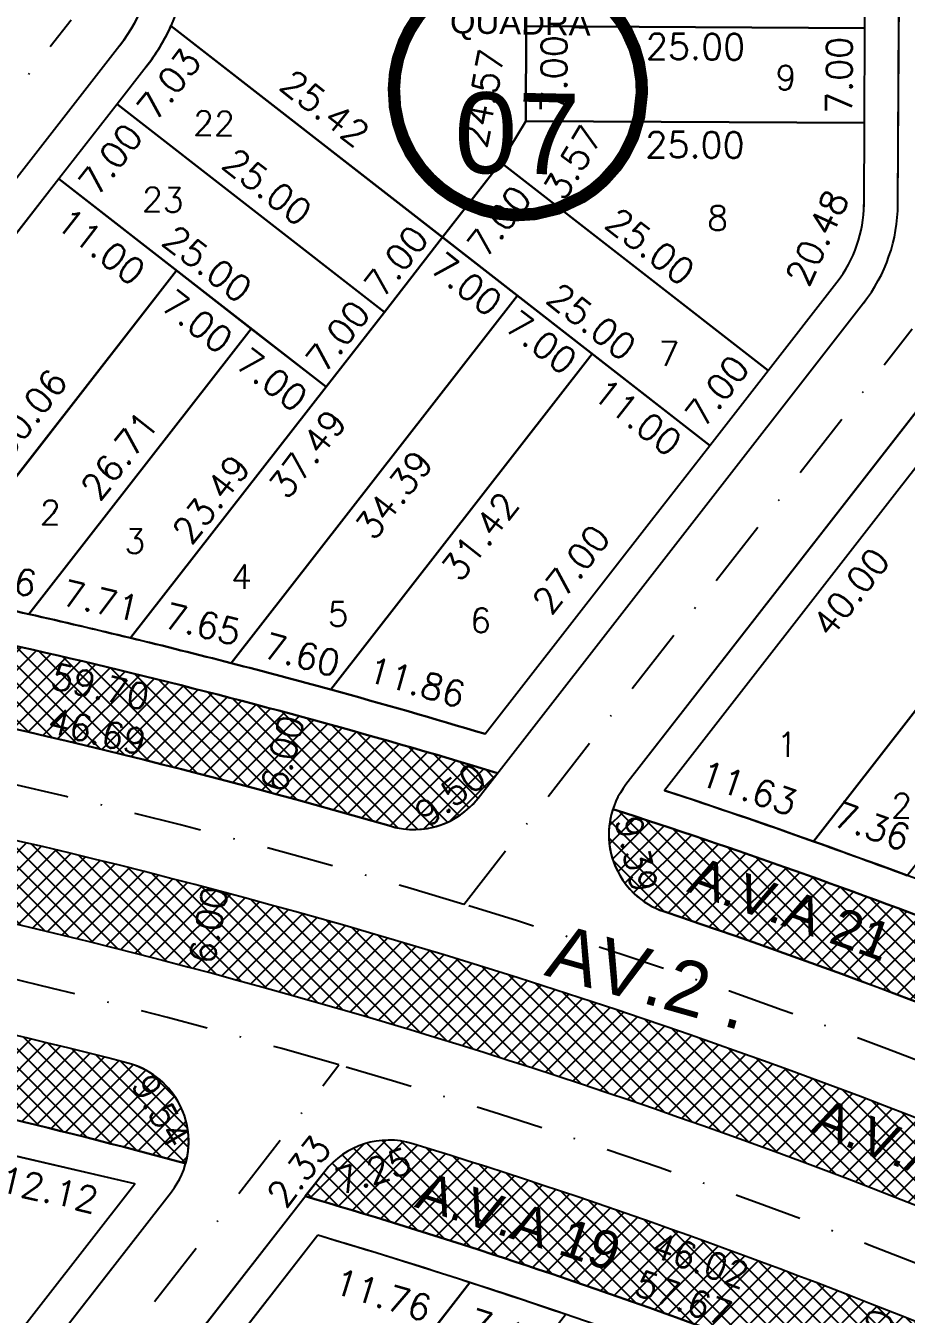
# Model space of a CAD drawing. Header units: millimetres. Extents: x -4430026 to 4783824, y 584 to 9593110.
# Drawn here: x 2053.9 to 2118.9, y 1359 to 1454.1 of the extents above; entities that cross this region are included whole.
import ezdxf
from ezdxf.enums import TextEntityAlignment as Align

# ---------------------------------------------------------------- set-up
doc = ezdxf.new("R2010")
doc.units = ezdxf.units.MM
doc.linetypes.add('CONTINUO', pattern=[0])
doc.linetypes.add('DASHDOT', pattern=[1, 0.5, -0.25, 0, -0.25])
for name, color, linetype in [('Bra-Rua Calçadas', 1, 'Continuous'), ('Calçada', 1, 'Continuous'), ('Cota', 8, 'Continuous'), ('EIXO DAS VIAS', 252, 'DASHDOT'), ('Lotes', 2, 'Continuous'), ('Nomes de Ruas', 3, 'Continuous'), ('Numero de lotes', 5, 'Continuous'), ('númeraçãoquadras', 4, 'Continuous'), ('TXT A.VERDES', 7, 'Continuous'), ('Área Verde Alameda etc.', 92, 'Continuous')]:
    doc.layers.add(name, color=color, linetype=linetype)
doc.styles.add('arcad1', font='romans.shx')
doc.styles.add('ARIAL', font='arial.ttf', dxfattribs={"height": 0.25})
doc.styles.add('ROMANS', font='romans.shx')
doc.styles.add('STYLE1', font='sanss___.ttf')
doc.dimstyles.new('BOLA100', dxfattribs={"dimscale": 0, "dimtxt": 1.9, "dimasz": 0.18, "dimexe": 0.18, "dimexo": 0.063, "dimgap": 0, "dimtad": 1, "dimzin": 4, "dimdsep": 46, "dimtxsty": 'ROMANS', "dimcen": 0.09, "dimse1": 1, "dimse2": 1, "dimsd1": 1, "dimsd2": 1, "dimclrt": 256, "dimaunit": 1, "dimadec": 4, "dimazin": 0, "dimtfac": 1.2, "dimtix": 1, "dimtmove": 2, "dimatfit": 3, "dimfxl": 1, "dimtvp": 2, "dimtolj": 1, "dimtzin": 4, "dimarcsym": 0})
pattern_1 = [(45, (-350710.31295, -9590084.73025), (-0.67351920908, 0.67351920908), []), (135, (-350710.31295, -9590084.73025), (-0.67351920908, -0.67351920908), [])]

# ---------------------------------------------------------------- blocks, each defined once
blk = doc.blocks.new('*D364')
at = {"layer": 'DEFPOINTS', "color": 0}
for p in [(2056.394, 1442.782), (2058.82, 1440.893), (2034.521, 1414.692)]:
    blk.add_point(p, dxfattribs=at)
at = {"layer": 'Cota', "insert": (2047.134, 1427.431), "char_height": 1.9, "attachment_point": 5, "rotation": 52.09358, "style": 'ROMANS'}
blk.add_mtext('\\A1;35.60', dxfattribs=at)
blk = doc.blocks.new('*D365')
at = {"layer": 'DEFPOINTS', "color": 0}
for p in [(2060.695, 1448.305), (2063.12, 1446.416), (2056.394, 1442.782)]:
    blk.add_point(p, dxfattribs=at)
at = {"layer": 'Cota', "insert": (2060.22, 1444.238), "char_height": 1.9, "attachment_point": 5, "rotation": 52.09358, "style": 'ROMANS'}
blk.add_mtext('\\A1;7.00', dxfattribs=at)
blk = doc.blocks.new('*D368')
at = {"layer": 'DEFPOINTS', "color": 0}
for p in [(2064.141, 1436.749), (2065.069, 1436.026), (2046.6, 1412.306)]:
    blk.add_point(p, dxfattribs=at)
at = {"layer": 'Cota', "insert": (2054.157, 1425.473), "char_height": 1.9, "attachment_point": 5, "rotation": 52.09358, "style": 'ROMANS'}
blk.add_mtext('\\A1;30.06', dxfattribs=at)
blk = doc.blocks.new('*D369')
at = {"layer": 'DEFPOINTS', "color": 0}
for p in [(2069.828, 1432.321), (2070.592, 1431.726), (2054.183, 1410.652)]:
    blk.add_point(p, dxfattribs=at)
at = {"layer": 'Cota', "insert": (2060.874, 1422.367), "char_height": 1.9, "attachment_point": 5, "rotation": 52.09358, "style": 'ROMANS'}
blk.add_mtext('\\A1;26.71', dxfattribs=at)
blk = doc.blocks.new('*D370')
at = {"layer": 'DEFPOINTS', "color": 0}
for p in [(2075.598, 1427.828), (2076.116, 1427.425), (2061.686, 1408.894)]:
    blk.add_point(p, dxfattribs=at)
at = {"layer": 'Cota', "insert": (2067.634, 1419.146), "char_height": 1.9, "attachment_point": 5, "rotation": 52.09358, "style": 'ROMANS'}
blk.add_mtext('\\A1;23.49', dxfattribs=at)
blk = doc.blocks.new('*D371')
at = {"layer": 'DEFPOINTS', "color": 0}
for p in [(2107.884, 1429.304), (2108.743, 1428.635), (2104.442, 1423.112)]:
    blk.add_point(p, dxfattribs=at)
at = {"layer": 'Cota', "insert": (2104.984, 1427.126), "char_height": 1.9, "attachment_point": 5, "rotation": 52.09358, "style": 'ROMANS'}
blk.add_mtext('\\A1;7.00', dxfattribs=at)
blk = doc.blocks.new('*D372')
at = {"layer": 'DEFPOINTS', "color": 0}
for p in [(2079.899, 1433.351), (2080.416, 1432.948), (2076.116, 1427.425)]:
    blk.add_point(p, dxfattribs=at)
at = {"layer": 'Cota', "insert": (2076.999, 1431.173), "char_height": 1.9, "attachment_point": 5, "rotation": 52.09358, "style": 'ROMANS'}
blk.add_mtext('\\A1;7.00', dxfattribs=at)
blk = doc.blocks.new('*D373')
at = {"layer": 'DEFPOINTS', "color": 0}
for p in [(2084.199, 1438.874), (2084.717, 1438.471), (2080.416, 1432.948)]:
    blk.add_point(p, dxfattribs=at)
at = {"layer": 'Cota', "insert": (2081.299, 1436.696), "char_height": 1.9, "attachment_point": 5, "rotation": 52.09358, "style": 'ROMANS'}
blk.add_mtext('\\A1;7.00', dxfattribs=at)
blk = doc.blocks.new('*D374')
at = {"layer": 'DEFPOINTS', "color": 0}
for p in [(2090.929, 1461.05), (2090.893, 1454.05), (2093.897, 1454.035)]:
    blk.add_point(p, dxfattribs=at)
at = {"layer": 'Cota', "insert": (2092.965, 1457.54), "char_height": 1.9, "attachment_point": 5, "rotation": 89.70531, "style": 'ROMANS'}
blk.add_mtext('\\A1;7.00', dxfattribs=at)
blk = doc.blocks.new('*D375')
at = {"layer": 'DEFPOINTS', "color": 0}
for p in [(2090.893, 1454.05), (2090.857, 1447.05), (2093.861, 1447.035)]:
    blk.add_point(p, dxfattribs=at)
at = {"layer": 'Cota', "insert": (2092.929, 1450.54), "char_height": 1.9, "attachment_point": 5, "rotation": 89.70531, "style": 'ROMANS'}
blk.add_mtext('\\A1;7.00', dxfattribs=at)
blk = doc.blocks.new('*D376')
at = {"layer": 'DEFPOINTS', "color": 0}
for p in [(2090.857, 1447.05), (2089.017, 1443.994), (2092.052, 1442.167)]:
    blk.add_point(p, dxfattribs=at)
at = {"layer": 'Cota', "insert": (2094.337, 1443.996), "char_height": 1.9, "attachment_point": 5, "rotation": 58.95131, "style": 'ROMANS'}
blk.add_mtext('\\A1;3.57', dxfattribs=at)
blk = doc.blocks.new('*D377')
at = {"layer": 'DEFPOINTS', "color": 0}
for p in [(2089.017, 1443.994), (2084.717, 1438.471), (2087.496, 1436.307)]:
    blk.add_point(p, dxfattribs=at)
at = {"layer": 'Cota', "insert": (2088.897, 1439.653), "char_height": 1.9, "attachment_point": 5, "rotation": 52.09358, "style": 'ROMANS'}
blk.add_mtext('\\A1;7.00', dxfattribs=at)
blk = doc.blocks.new('*D403')
at = {"layer": 'DEFPOINTS', "color": 0}
for p in [(2114.958, 1453.926), (2115.889, 1453.922), (2115.857, 1446.922)]:
    blk.add_point(p, dxfattribs=at)
at = {"layer": 'Cota', "insert": (2113.992, 1450.43), "char_height": 1.9, "attachment_point": 5, "rotation": 89.7371, "style": 'ROMANS'}
blk.add_mtext('\\A1;7.00', dxfattribs=at)
blk = doc.blocks.new('*D404')
at = {"layer": 'DEFPOINTS', "color": 0}
for p in [(2114.99, 1460.926), (2115.926, 1460.921), (2115.889, 1453.922)]:
    blk.add_point(p, dxfattribs=at)
at = {"layer": 'Cota', "insert": (2114.024, 1457.43), "char_height": 1.9, "attachment_point": 5, "rotation": 89.7371, "style": 'ROMANS'}
blk.add_mtext('\\A1;7.00', dxfattribs=at)
blk = doc.blocks.new('*D415')
at = {"layer": 'DEFPOINTS', "color": 0}
for p in [(2090.893, 1454.05), (2115.889, 1453.922), (2115.877, 1451.532)]:
    blk.add_point(p, dxfattribs=at)
at = {"layer": 'Cota', "insert": (2103.384, 1452.546), "char_height": 1.9, "attachment_point": 5, "rotation": 359.70531, "style": 'ROMANS'}
blk.add_mtext('\\A1;25.00', dxfattribs=at)
blk = doc.blocks.new('*D416')
at = {"layer": 'DEFPOINTS', "color": 0}
for p in [(2090.857, 1447.05), (2115.852, 1446.922), (2115.839, 1444.283)]:
    blk.add_point(p, dxfattribs=at)
at = {"layer": 'Cota', "insert": (2103.346, 1445.298), "char_height": 1.9, "attachment_point": 5, "rotation": 359.70531, "style": 'ROMANS'}
blk.add_mtext('\\A1;25.00', dxfattribs=at)
blk = doc.blocks.new('*D417')
at = {"layer": 'DEFPOINTS', "color": 0}
for p in [(2064.661, 1454.088), (2085.469, 1439.437), (2084.717, 1438.471)]:
    blk.add_point(p, dxfattribs=at)
at = {"layer": 'Cota', "insert": (2076.024, 1447.995), "char_height": 1.9, "attachment_point": 5, "rotation": 322.09358, "style": 'ROMANS'}
blk.add_mtext('\\A1;25.42', dxfattribs=at)
blk = doc.blocks.new('*D418')
at = {"layer": 'DEFPOINTS', "color": 0}
for p in [(2089.017, 1443.994), (2109.316, 1429.372), (2108.743, 1428.635)]:
    blk.add_point(p, dxfattribs=at)
at = {"layer": 'Cota', "insert": (2100.037, 1437.801), "char_height": 1.9, "attachment_point": 5, "rotation": 322.09358, "style": 'ROMANS'}
blk.add_mtext('\\A1;25.00', dxfattribs=at)
blk = doc.blocks.new('*D419')
at = {"layer": 'DEFPOINTS', "color": 0}
for p in [(2084.717, 1438.471), (2104.442, 1423.112), (2104.993, 1423.819)]:
    blk.add_point(p, dxfattribs=at)
at = {"layer": 'Cota', "insert": (2095.714, 1432.248), "char_height": 1.9, "attachment_point": 5, "rotation": 322.09358, "style": 'ROMANS'}
blk.add_mtext('\\A1;25.00', dxfattribs=at)
blk = doc.blocks.new('*D420')
at = {"layer": 'DEFPOINTS', "color": 0}
for p in [(2060.695, 1448.305), (2081.054, 1433.767), (2080.416, 1432.948)]:
    blk.add_point(p, dxfattribs=at)
at = {"layer": 'Cota', "insert": (2071.777, 1442.195), "char_height": 1.9, "attachment_point": 5, "rotation": 322.09358, "style": 'ROMANS'}
blk.add_mtext('\\A1;25.00', dxfattribs=at)
blk = doc.blocks.new('*D421')
at = {"layer": 'DEFPOINTS', "color": 0}
for p in [(2056.394, 1442.782), (2076.633, 1428.089), (2076.116, 1427.425)]:
    blk.add_point(p, dxfattribs=at)
at = {"layer": 'Cota', "insert": (2067.356, 1436.517), "char_height": 1.9, "attachment_point": 5, "rotation": 322.09358, "style": 'ROMANS'}
blk.add_mtext('\\A1;25.00', dxfattribs=at)
blk = doc.blocks.new('*D422')
at = {"layer": 'DEFPOINTS', "color": 0}
for p in [(2056.394, 1442.782), (2065.069, 1436.026), (2063.238, 1433.674)]:
    blk.add_point(p, dxfattribs=at)
at = {"layer": 'Cota', "insert": (2059.484, 1437.801), "char_height": 1.9, "attachment_point": 5, "rotation": 322.09358, "style": 'ROMANS'}
blk.add_mtext('\\A1;11.00', dxfattribs=at)
blk = doc.blocks.new('*D423')
at = {"layer": 'DEFPOINTS', "color": 0}
for p in [(2065.069, 1436.026), (2070.592, 1431.726), (2068.761, 1429.373)]:
    blk.add_point(p, dxfattribs=at)
at = {"layer": 'Cota', "insert": (2066.583, 1432.273), "char_height": 1.9, "attachment_point": 5, "rotation": 322.09358, "style": 'ROMANS'}
blk.add_mtext('\\A1;7.00', dxfattribs=at)
blk = doc.blocks.new('*D424')
at = {"layer": 'DEFPOINTS', "color": 0}
for p in [(2070.592, 1431.726), (2076.116, 1427.425), (2074.284, 1425.073)]:
    blk.add_point(p, dxfattribs=at)
at = {"layer": 'Cota', "insert": (2072.106, 1427.973), "char_height": 1.9, "attachment_point": 5, "rotation": 322.09358, "style": 'ROMANS'}
blk.add_mtext('\\A1;7.00', dxfattribs=at)
blk = doc.blocks.new('*D2763')
at = {"layer": 'DEFPOINTS', "color": 0}
for p in [(2075.508, 1364.793), (2077.705, 1363.083), (2060.847, 1345.965)]:
    blk.add_point(p, dxfattribs=at)
at = {"layer": 'Cota', "insert": (2069.625, 1354.252), "char_height": 1.9, "attachment_point": 5, "rotation": 52.09358, "style": 'ROMANS'}
blk.add_mtext('\\A1;23.86', dxfattribs=at)
blk = doc.blocks.new('*D2764')
at = {"layer": 'DEFPOINTS', "color": 0}
for p in [(2086.734, 1361.306), (2088.807, 1359.691), (2069.527, 1339.207)]:
    blk.add_point(p, dxfattribs=at)
at = {"layer": 'Cota', "insert": (2079.454, 1349.226), "char_height": 1.9, "attachment_point": 5, "rotation": 52.09358, "style": 'ROMANS'}
blk.add_mtext('\\A1;28.01', dxfattribs=at)
blk = doc.blocks.new('*D2852')
at = {"layer": 'DEFPOINTS', "color": 0}
for p in [(2061.387, 1369.055), (2061.987, 1368.588), (2037.689, 1337.383)]:
    blk.add_point(p, dxfattribs=at)
at = {"layer": 'Cota', "insert": (2048.488, 1354.036), "char_height": 1.9, "attachment_point": 5, "rotation": 52.09358, "style": 'ROMANS'}
blk.add_mtext('\\A1;39.55', dxfattribs=at)
blk = doc.blocks.new('*D4116')
at = {"layer": 'DEFPOINTS', "color": 0}
for p in [(2050.185, 1371.337), (2061.987, 1368.588), (2061.353, 1365.865)]:
    blk.add_point(p, dxfattribs=at)
at = {"layer": 'Cota', "insert": (2055.667, 1368.165), "char_height": 1.9, "attachment_point": 5, "rotation": 346.88988, "style": 'ROMANS'}
blk.add_mtext('\\A1;12.12', dxfattribs=at)
blk = doc.blocks.new('*D4373')
at = {"layer": 'DEFPOINTS', "color": 0}
for p in [(2084.717, 1438.471), (2087.005, 1436.689), (2061.687, 1408.895)]:
    blk.add_point(p, dxfattribs=at)
at = {"layer": 'Cota', "insert": (2074.741, 1422.485), "char_height": 1.9, "attachment_point": 5, "rotation": 52.09358, "style": 'ROMANS'}
blk.add_mtext('\\A1;37.49', dxfattribs=at)
blk = doc.blocks.new('*D4374')
at = {"layer": 'DEFPOINTS', "color": 0}
for p in [(2090.24, 1434.171), (2092.438, 1432.459), (2069.112, 1407.036)]:
    blk.add_point(p, dxfattribs=at)
at = {"layer": 'Cota', "insert": (2081.124, 1419.476), "char_height": 1.9, "attachment_point": 5, "rotation": 52.09358, "style": 'ROMANS'}
blk.add_mtext('\\A1;34.39', dxfattribs=at)
blk = doc.blocks.new('*D4375')
at = {"layer": 'DEFPOINTS', "color": 0}
for p in [(2095.763, 1429.87), (2097.891, 1428.213), (2076.46, 1405.079)]:
    blk.add_point(p, dxfattribs=at)
at = {"layer": 'Cota', "insert": (2087.49, 1416.402), "char_height": 1.9, "attachment_point": 5, "rotation": 52.09358, "style": 'ROMANS'}
blk.add_mtext('\\A1;31.42', dxfattribs=at)
blk = doc.blocks.new('*D4376')
at = {"layer": 'DEFPOINTS', "color": 0}
for p in [(2103.257, 1424.035), (2104.442, 1423.112), (2087.854, 1401.809)]:
    blk.add_point(p, dxfattribs=at)
at = {"layer": 'Cota', "insert": (2094.213, 1413.967), "char_height": 1.9, "attachment_point": 5, "rotation": 52.09358, "style": 'ROMANS'}
blk.add_mtext('\\A1;27.00', dxfattribs=at)
blk = doc.blocks.new('*D4377')
at = {"layer": 'DEFPOINTS', "color": 0}
for p in [(2084.717, 1438.471), (2090.24, 1434.171), (2088.645, 1432.123)]:
    blk.add_point(p, dxfattribs=at)
at = {"layer": 'Cota', "insert": (2086.467, 1435.023), "char_height": 1.9, "attachment_point": 5, "rotation": 322.09358, "style": 'ROMANS'}
blk.add_mtext('\\A1;7.00', dxfattribs=at)
blk = doc.blocks.new('*D4378')
at = {"layer": 'DEFPOINTS', "color": 0}
for p in [(2090.24, 1434.171), (2095.763, 1429.87), (2094.168, 1427.822)]:
    blk.add_point(p, dxfattribs=at)
at = {"layer": 'Cota', "insert": (2091.99, 1430.722), "char_height": 1.9, "attachment_point": 5, "rotation": 322.09358, "style": 'ROMANS'}
blk.add_mtext('\\A1;7.00', dxfattribs=at)
blk = doc.blocks.new('*D4379')
at = {"layer": 'DEFPOINTS', "color": 0}
for p in [(2095.763, 1429.87), (2104.442, 1423.112), (2102.848, 1421.064)]:
    blk.add_point(p, dxfattribs=at)
at = {"layer": 'Cota', "insert": (2099.092, 1425.193), "char_height": 1.9, "attachment_point": 5, "rotation": 322.09358, "style": 'ROMANS'}
blk.add_mtext('\\A1;11.00', dxfattribs=at)
blk = doc.blocks.new('*D4380')
at = {"layer": 'DEFPOINTS', "color": 0}
for p in [(2125.662, 1429.204), (2127.895, 1427.464), (2101.087, 1397.644)]:
    blk.add_point(p, dxfattribs=at)
at = {"layer": 'Cota', "insert": (2114.858, 1412.268), "char_height": 1.9, "attachment_point": 5, "rotation": 52.09358, "style": 'ROMANS'}
blk.add_mtext('\\A1;40.00', dxfattribs=at)
blk = doc.blocks.new('*D4381')
at = {"layer": 'DEFPOINTS', "color": 0}
for p in [(2134.341, 1422.445), (2136.488, 1420.774), (2112.093, 1393.873)]:
    blk.add_point(p, dxfattribs=at)
at = {"layer": 'Cota', "insert": (2124.614, 1407.071), "char_height": 1.9, "attachment_point": 5, "rotation": 52.09358, "style": 'ROMANS'}
blk.add_mtext('\\A1;36.21', dxfattribs=at)
blk = doc.blocks.new('*D7479')
at = {"layer": 'DEFPOINTS', "color": 0}
for p in [(2032.399, 1398.303), (2050.743, 1394.877), (2031.298, 1392.405)]:
    blk.add_point(p, dxfattribs=at)
at = {"layer": 'Cota', "insert": (2067.437, 1387.695), "char_height": 1.9, "attachment_point": 5, "rotation": 79.42019, "style": 'ROMANS'}
blk.add_mtext('\\A1;6.00', dxfattribs=at)
blk = doc.blocks.new('*D7392')
at = {"layer": 'DEFPOINTS', "color": 0}
for p in [(2075.572, 1369.849), (2076.01, 1369.508), (2074.582, 1367.673)]:
    blk.add_point(p, dxfattribs=at)
at = {"layer": 'Cota', "insert": (2074.108, 1369.515), "char_height": 1.9, "attachment_point": 5, "rotation": 52.09358, "style": 'ROMANS'}
blk.add_mtext('\\A1;2.33', dxfattribs=at)
blk = doc.blocks.new('*D7588')
at = {"layer": 'DEFPOINTS', "color": 0}
for p in [(2072.916, 1403.45), (2071.363, 1397.654), (2073.044, 1397.204)]:
    blk.add_point(p, dxfattribs=at)
at = {"layer": 'Cota', "insert": (2072.903, 1400.347), "char_height": 1.9, "attachment_point": 5, "rotation": 74.99543, "style": 'ROMANS'}
blk.add_mtext('\\A1;6.00', dxfattribs=at)
blk = doc.blocks.new('*D7591')
at = {"layer": 'DEFPOINTS', "color": 0}
for p in [(2118.178, 1359.002), (2115.963, 1353.426), (2115.963, 1353.426)]:
    blk.add_point(p, dxfattribs=at)
at = {"layer": 'Cota', "insert": (2116.188, 1356.564), "char_height": 1.9, "attachment_point": 5, "rotation": 68.33292, "style": 'ROMANS'}
blk.add_mtext('\\A1;6.00', dxfattribs=at)
blk = doc.blocks.new('NUM_quadra')
at = {"color": 6, "const_width": 0.02}
blk.add_lwpolyline([(-0.0134, 0.1996), (-0.034, 0.1971), (-0.0579, 0.1914), (-0.0779, 0.1842), (-0.0981, 0.1743), (-0.1208, 0.1594), (-0.1377, 0.145), (-0.1521, 0.1299), (-0.1625, 0.1166), (-0.1764, 0.0942), (-0.1852, 0.0754), (-0.1941, 0.0483), (-0.1985, 0.0243), (-0.2, 0), (-0.1977, -0.0299), (-0.1921, -0.0556), (-0.1839, -0.0786), (-0.1713, -0.1033), (-0.1546, -0.1269), (-0.1389, -0.1439), (-0.1219, -0.1586), (-0.1046, -0.1705), (-0.0831, -0.1819), (-0.0531, -0.1928), (-0.0302, -0.1977), (0, -0.2), (0.0309, -0.1976), (0.0677, -0.1882), (0.1069, -0.169), (0.124, -0.1569), (0.1407, -0.1421), (0.1614, -0.1181), (0.1737, -0.0992), (0.187, -0.071), (0.1962, -0.0386), (0.2, 0), (0.1989, 0.0205), (0.1943, 0.0473), (0.1871, 0.0707), (0.1741, 0.0984), (0.1635, 0.1151), (0.1472, 0.1354), (0.1285, 0.1533), (0.1063, 0.1694), (0.0782, 0.1841), (0.0533, 0.1928), (0.0267, 0.1982), (0, 0.2)], close=True, dxfattribs=at)
blk.add_circle((0, 0), 0.2)
at = {"color": 3, "insert": (-0.1114, 0.1285), "char_height": 0.038, "width": 0.2663, "attachment_point": 1, "style": 'STYLE1'}
blk.add_mtext('\\fArial|b0|i0|c0|p34;QUADRA', dxfattribs=at)
at = {"color": 3, "style": 'STYLE1'}
blk.add_attdef('00', text='', height=0.13, dxfattribs=at).set_placement((0, -0.1335), align=Align.CENTER)

msp = doc.modelspace()

# ---------------------------------------------------------------- hatches: boundary and pattern name
at = {"layer": 'Área Verde Alameda etc.'}
h = msp.add_hatch(dxfattribs=at)
h.set_pattern_fill('ANSI37', color=256, scale=0.3, style=0)
h.set_pattern_definition(pattern_1)
h.paths.add_polyline_path([(2030.758, 1412.834, 0.117701), (2030.903, 1410.051, 0.174824), (2033.311, 1406.768, 0.021736), (2033.756, 1406.496, 0.079408), (2035.537, 1405.853, -0.023443), (2080.927, 1394.988, 0.206218), (2085.637, 1395.58, 0.094669), (2087.329, 1397.065), (2088.773, 1398.92, 0.02962)])
h = msp.add_hatch(dxfattribs=at)
h.set_pattern_fill('ANSI37', color=256, scale=0.3, style=0)
h.set_pattern_definition(pattern_1)
h.paths.add_polyline_path([(2021.405, 1400.228, 0.274358), (2019.504, 1399.483), (2018.104, 1397.684, 0.570162), (2019.364, 1394.48, -0.126155), (2239.79, 1298.517), (2248.596, 1291.66, 0.414214), (2251.402, 1292.009), (2252.631, 1293.587, 0.414214), (2252.282, 1296.394), (2243.476, 1303.251, 0.125584)])
h = msp.add_hatch(dxfattribs=at)
h.set_pattern_fill('ANSI37', color=256, scale=0.3, style=0)
h.set_pattern_definition(pattern_1)
h.paths.add_polyline_path([(2097.282, 1396.256, 0.289362), (2098.837, 1390.039, 0.109982), (2101.07, 1388.691, -0.022289), (2142.463, 1372.695, 0.326907), (2149.383, 1374.232, 0.014681), (2149.607, 1374.503), (2150.518, 1375.672, 0.028334)])
h = msp.add_hatch(dxfattribs=at)
h.set_pattern_fill('ANSI37', color=256, scale=0.3, style=0)
h.set_pattern_definition(pattern_1)
h.paths.add_polyline_path([(2061.473, 1377.508, 0.025541), (2013.86, 1387.244, 0.271337), (2008.226, 1384.998), (2006.069, 1382.228, -0.032436), (2065.752, 1370.087, 0.419853)])
h = msp.add_hatch(dxfattribs=at)
h.set_pattern_fill('ANSI37', color=256, scale=0.3, style=0)
h.set_pattern_definition(pattern_1)
h.paths.add_polyline_path([(2082.51, 1371.556, 0.311503), (2076.01, 1369.508), (2074.582, 1367.673, -0.030687), (2128.797, 1348.106, 0.406118), (2125.77, 1355.906, 0.008526), (2125.582, 1355.988, 0.024068)])

# ---------------------------------------------------------------- linework, layer by layer
at = {"layer": 'Bra-Rua Calçadas'}
for points in [[(2080.927, 1394.988, 0.206218), (2085.637, 1395.58, 0.094669), (2087.329, 1397.065), (2088.773, 1398.92, 0.02962), (2030.758, 1412.834, 0.117701), (2030.903, 1410.051, 0.174824), (2033.311, 1406.768, 0.021736), (2033.756, 1406.496, 0.079408), (2035.537, 1405.853, -0.023443)], [(2252.282, 1296.394), (2243.476, 1303.251, 0.125584), (2021.405, 1400.228, 0.274358), (2019.504, 1399.483), (2018.104, 1397.684, 0.570162), (2019.364, 1394.48, -0.126155), (2239.79, 1298.517), (2248.596, 1291.66, 0.414214), (2251.402, 1292.009), (2252.631, 1293.587, 0.414214)], [(2142.463, 1372.695, 0.326907), (2149.383, 1374.232, 0.014681), (2149.607, 1374.503), (2150.518, 1375.672, 0.028334), (2097.282, 1396.256, 0.289362), (2098.837, 1390.039, 0.109982), (2101.07, 1388.691, -0.022289)], [(2128.797, 1348.106, 0.406118), (2125.77, 1355.906, 0.008526), (2125.582, 1355.988, 0.024068), (2082.51, 1371.556, 0.311503), (2076.01, 1369.508), (2074.582, 1367.673, -0.030687)]]:
    msp.add_lwpolyline(points, format="xyb", close=True, dxfattribs=at)
at = {"layer": 'Calçada', "lineweight": -3}
for p, q in [((2118.326, 1440.933), (2118.607, 1495.474)), ((2118.326, 1440.933), (2118.607, 1495.474)), ((2060.891, 1452.634), (2031.925, 1415.433)), ((2060.891, 1452.634), (2031.925, 1415.433)), ((2087.329, 1397.065), (2115.794, 1433.622)), ((2087.329, 1397.065), (2115.794, 1433.622)), ((2122.975, 1429.822), (2098.247, 1398.065)), ((2122.975, 1429.822), (2098.247, 1398.065)), ((2076.01, 1369.508), (1942.451, 1197.983)), ((2076.01, 1369.508), (1942.451, 1197.983)), ((1936.139, 1202.898), (2064.707, 1368.012)), ((1936.139, 1202.898), (2064.707, 1368.012))]:
    msp.add_line(p, q, dxfattribs=at)
for points in [[(2118.326, 1440.933), (2118.607, 1495.474, 0.41731), (2112.574, 1501.505), (2069.572, 1501.272, 0.411124), (2063.605, 1495.303), (2063.423, 1459.945, -0.165602), (2060.891, 1452.634), (2031.925, 1415.433, 0.560779), (2035.537, 1405.853, -0.023443), (2080.927, 1394.988, 0.306878), (2087.329, 1397.065), (2115.794, 1433.622, 0.165602)], [(2118.326, 1440.933), (2118.607, 1495.474, 0.41731), (2112.574, 1501.505), (2069.572, 1501.272, 0.411124), (2063.605, 1495.303), (2063.423, 1459.945, -0.165602), (2060.891, 1452.634), (2031.925, 1415.433, 0.560779), (2035.537, 1405.853, -0.023443), (2080.927, 1394.988, 0.306878), (2087.329, 1397.065), (2115.794, 1433.622, 0.165602)], [(2180.809, 1495.811, 0.41731), (2174.777, 1501.842), (2131.775, 1501.609, 0.411124), (2125.807, 1495.64), (2125.507, 1437.133, -0.165602), (2122.975, 1429.822), (2098.247, 1398.065, 0.516864), (2101.07, 1388.691, -0.022289), (2142.463, 1372.695, 0.343235), (2149.607, 1374.503), (2177.878, 1410.81, 0.165602), (2180.41, 1418.12)], [(2180.809, 1495.811, 0.41731), (2174.777, 1501.842), (2131.775, 1501.609, 0.411124), (2125.807, 1495.64), (2125.507, 1437.133, -0.165602), (2122.975, 1429.822), (2098.247, 1398.065, 0.516864), (2101.07, 1388.691, -0.022289), (2142.463, 1372.695, 0.343235), (2149.607, 1374.503), (2177.878, 1410.81, 0.165602), (2180.41, 1418.12)], [(2064.707, 1368.012, 0.539705), (2061.473, 1377.508, 0.025541), (2013.86, 1387.244, 0.271337), (2008.226, 1384.998), (1892.743, 1236.688, 0.414214), (1893.791, 1228.268), (1927.719, 1201.85, 0.414214), (1936.139, 1202.898)], [(2064.707, 1368.012, 0.539705), (2061.473, 1377.508, 0.025541), (2013.86, 1387.244, 0.271337), (2008.226, 1384.998), (1892.743, 1236.688, 0.414214), (1893.791, 1228.268), (1927.719, 1201.85, 0.414214), (1936.139, 1202.898)], [(2128.008, 1346.764, 0.494649), (2125.582, 1355.988, 0.024068), (2082.51, 1371.556, 0.311503), (2076.01, 1369.508), (1942.451, 1197.983, 0.414214), (1943.499, 1189.562), (1977.427, 1163.144, 0.414214), (1985.847, 1164.192)], [(2128.008, 1346.764, 0.494649), (2125.582, 1355.988, 0.024068), (2082.51, 1371.556, 0.311503), (2076.01, 1369.508), (1942.451, 1197.983, 0.414214), (1943.499, 1189.562), (1977.427, 1163.144, 0.414214), (1985.847, 1164.192)]]:
    msp.add_lwpolyline(points, format="xyb", close=True, dxfattribs=at)
for points in [[(2030.758, 1412.834, -0.02962), (2088.773, 1398.92)], [(2097.282, 1396.256, -0.028334), (2150.518, 1375.672)], [(2065.752, 1370.087, 0.032436), (2006.069, 1382.228)], [(2128.797, 1348.106, 0.030687), (2074.582, 1367.673)]]:
    msp.add_lwpolyline(points, format="xyb", dxfattribs=at)
for centre, radius, start, end in [((2051.423, 1460.007), 12, 322.09358, 359.70531), ((2106.326, 1440.994), 12, 322.09358, 359.70531), ((1942.433, 916.633), 498, 73.85315, 79.22481), ((1942.433, 916.633), 498, 73.85315, 79.22481), ((2102.981, 1394.378), 6, 142.09358, 251.42489), ((2102.981, 1394.378), 6, 142.09358, 251.42489), ((2082.595, 1400.752), 6, 253.85315, 322.09358), ((2082.595, 1400.752), 6, 253.85315, 322.09358), ((1942.433, 916.633), 498, 66.31753, 71.42489), ((1942.433, 916.633), 498, 66.31753, 71.42489)]:
    msp.add_arc(centre, radius, start, end, dxfattribs=at)
at = {"layer": 'EIXO DAS VIAS', "ltscale": 10}
for p, q in [((2018.527, 1404.738, 103.708), (2057.301, 1454.534, 103.708)), ((2086.292, 1389.223, 103.708), (2119.385, 1431.722, 103.708)), ((1933.151, 1192.55, 103.708), (2077.061, 1377.367, 103.708))]:
    msp.add_line(p, q, dxfattribs=at)
at = {"layer": 'EIXO DAS VIAS', "ltscale": 10, "elevation": 103.708}
for points in [[(2018.527, 1404.738, -0.035225), (2086.292, 1389.223)], [(2077.061, 1377.367, 0.036493), (2008.643, 1392.045, 0.033034)], [(2086.292, 1389.223, -0.033403), (2147.944, 1365.856)], [(2139.098, 1354.495, 0.034478), (2077.061, 1377.367, 0.032066)]]:
    msp.add_lwpolyline(points, format="xyb", dxfattribs=at)
at = {"layer": 'Lotes', "linetype": 'CONTINUO', "lineweight": -3}
for p, q in [((2090.929, 1461.05), (2090.893, 1454.05)), ((2115.889, 1453.922), (2115.926, 1460.921)), ((2064.661, 1454.088), (2084.717, 1438.471)), ((2084.717, 1438.471), (2064.661, 1454.088)), ((2090.893, 1454.05), (2090.857, 1447.05)), ((2090.893, 1454.05), (2115.889, 1453.922)), ((2115.889, 1453.922), (2090.893, 1454.05)), ((2115.852, 1446.922), (2115.889, 1453.922)), ((2062.829, 1451.045), (2060.695, 1448.305)), ((2060.695, 1448.305), (2056.394, 1442.782)), ((2060.695, 1448.305), (2080.416, 1432.948)), ((2080.416, 1432.948), (2060.695, 1448.305)), ((2090.857, 1447.05), (2115.852, 1446.922)), ((2115.852, 1446.922), (2090.857, 1447.05)), ((2115.821, 1440.886), (2115.852, 1446.922)), ((2089.017, 1443.994), (2084.717, 1438.471)), ((2089.017, 1443.994), (2108.743, 1428.635)), ((2108.743, 1428.635), (2089.017, 1443.994)), ((2056.394, 1442.782), (2034.521, 1414.692)), ((2056.394, 1442.782), (2076.116, 1427.425)), ((2065.069, 1436.026), (2056.394, 1442.782)), ((2084.717, 1438.471), (2080.416, 1432.948)), ((2080.416, 1432.948), (2084.717, 1438.471)), ((2084.717, 1438.471), (2104.442, 1423.112)), ((2104.442, 1423.112), (2084.717, 1438.471)), ((2046.6, 1412.306), (2065.069, 1436.026)), ((2065.069, 1436.026), (2046.6, 1412.306)), ((2070.592, 1431.726), (2065.069, 1436.026)), ((2108.743, 1428.635), (2113.82, 1435.156)), ((2069.112, 1407.036), (2090.24, 1434.171)), ((2090.24, 1434.171), (2069.112, 1407.036)), ((2080.416, 1432.948), (2061.687, 1408.895)), ((2076.116, 1427.425), (2080.416, 1432.948)), ((2054.183, 1410.652), (2070.592, 1431.726)), ((2070.592, 1431.726), (2054.183, 1410.652)), ((2076.116, 1427.425), (2070.592, 1431.726)), ((2076.46, 1405.079), (2095.763, 1429.87)), ((2095.763, 1429.87), (2076.46, 1405.079)), ((2104.442, 1423.112), (2108.743, 1428.635)), ((2061.687, 1408.895), (2076.116, 1427.425)), ((2122.715, 1425.419), (2118.414, 1419.896)), ((2100.142, 1417.589), (2104.442, 1423.112)), ((2118.414, 1419.896), (2101.087, 1397.644)), ((2087.854, 1401.809), (2100.142, 1417.589)), ((2061.987, 1368.588), (2050.185, 1371.337)), ((2075.508, 1364.793), (2060.847, 1345.965)), ((2075.508, 1364.793), (2060.847, 1345.965)), ((2086.734, 1361.306), (2069.527, 1339.207)), ((2069.527, 1339.207), (2086.734, 1361.306))]:
    msp.add_line(p, q, dxfattribs=at)
at = {"layer": 'Lotes', "lineweight": -3}
for p, q in [((2104.442, 1423.112), (2064.661, 1454.088)), ((2090.893, 1454.05), (2115.893, 1453.922)), ((2090.857, 1447.05), (2115.857, 1446.922)), ((2108.743, 1428.635), (2089.017, 1443.994)), ((2076.116, 1427.425), (2056.39, 1442.784)), ((2046.6, 1412.306), (2065.069, 1436.026)), ((2069.111, 1407.036), (2090.24, 1434.171)), ((2054.183, 1410.652), (2070.592, 1431.726)), ((2076.459, 1405.079), (2095.763, 1429.87)), ((2069.527, 1339.207), (2086.729, 1361.299))]:
    msp.add_line(p, q, dxfattribs=at)
at = {"layer": 'Lotes'}
msp.add_line((2134.341, 1422.445), (2112.093, 1393.873), dxfattribs=at)
for points in [[(2065.935, 1461.179), (2065.929, 1459.994, -0.10461), (2064.661, 1454.088), (2084.717, 1438.471), (2089.017, 1443.994), (2090.857, 1447.05), (2090.893, 1454.05), (2090.929, 1461.05)], [(2064.661, 1454.088, -0.061076), (2062.829, 1451.045), (2060.695, 1448.305), (2080.416, 1432.948), (2084.717, 1438.471)], [(2090.857, 1447.05), (2089.017, 1443.994), (2108.743, 1428.635), (2113.82, 1435.156, 0.082986), (2115.298, 1437.887, 0.07913), (2115.821, 1440.886), (2115.852, 1446.922)], [(2065.069, 1436.026), (2056.394, 1442.782), (2034.521, 1414.692, -0.006077), (2046.6, 1412.306)], [(2090.24, 1434.171), (2084.717, 1438.471), (2080.416, 1432.948), (2076.116, 1427.425), (2061.687, 1408.895, -0.003778), (2069.112, 1407.036)], [(2070.592, 1431.726), (2065.069, 1436.026), (2046.6, 1412.306, -0.003831), (2054.183, 1410.652)], [(2095.763, 1429.87), (2090.24, 1434.171), (2069.112, 1407.036, -0.003753), (2076.46, 1405.079)], [(2076.116, 1427.425), (2070.592, 1431.726), (2054.183, 1410.652, -0.003804), (2061.687, 1408.895)], [(2100.142, 1417.589), (2104.442, 1423.112), (2095.763, 1429.87), (2076.46, 1405.079, -0.005852), (2087.854, 1401.809)], [(2125.625, 1429.232, -0.02007), (2124.947, 1428.286), (2122.715, 1425.419), (2118.414, 1419.896), (2101.087, 1397.644, -0.005742), (2112.093, 1393.873), (2134.341, 1422.445)], [(2134.341, 1422.445), (2112.093, 1393.873, -0.003631), (2119.007, 1391.359), (2139.864, 1418.145)], [(2075.508, 1364.793), (2060.847, 1345.965), (2069.527, 1339.207), (2086.734, 1361.306, 0.006286)], [(2086.734, 1361.306), (2069.527, 1339.207), (2075.05, 1334.906), (2093.778, 1358.958, 0.00397)]]:
    msp.add_lwpolyline(points, format="xyb", close=True, dxfattribs=at)
for points in [[(2115.926, 1460.921), (2090.929, 1461.05), (2090.893, 1454.05), (2115.889, 1453.922)], [(2115.889, 1453.922), (2090.893, 1454.05), (2090.857, 1447.05), (2115.852, 1446.922)], [(2060.695, 1448.305), (2056.394, 1442.782), (2076.116, 1427.425), (2080.416, 1432.948)], [(2089.017, 1443.994), (2084.717, 1438.471), (2104.442, 1423.112), (2108.743, 1428.635)], [(2050.185, 1371.337), (2029.01, 1344.141), (2037.689, 1337.383), (2061.987, 1368.588)]]:
    msp.add_lwpolyline(points, close=True, dxfattribs=at)
msp.add_lwpolyline([(2089.017, 1443.994), (2090.857, 1447.05)], dxfattribs=at)
at = {"layer": 'Lotes', "lineweight": -3}
msp.add_lwpolyline([(2037.689, 1337.383), (2061.987, 1368.588)], dxfattribs=at)
at = {"layer": 'Lotes', "linetype": 'CONTINUO', "lineweight": -3}
for centre, radius, start, end in [((2051.336, 1460.038), 14.593, 321.95845, 335.93873), ((2106.141, 1441.027), 9.68, 341.06902, 359.16658), ((2106.389, 1440.942), 9.418, 322.09358, 341.06902), ((1942.438, 916.632), 506.5, 77.2544, 78.13245), ((1942.438, 916.632), 506.5, 76.38263, 77.2544), ((1942.438, 916.632), 506.5, 75.5168, 76.38263), ((1942.438, 916.632), 506.5, 74.65661, 75.5168), ((1942.438, 916.632), 506.5, 73.31554, 74.65661), ((1942.433, 916.633), 506.5, 67.12254, 71.74557), ((1942.433, 916.633), 467.5, 72.02118, 73.46189), ((1942.433, 916.633), 467.5, 70.2062, 73.46189), ((1942.433, 916.633), 467.5, 71.11121, 72.02118)]:
    msp.add_arc(centre, radius, start, end, dxfattribs=at)
at = {"layer": 'Área Verde Alameda etc.'}
for p, q in [((2075.14, 1386.964), (2075.14, 1386.964)), ((2069.833, 1386.665), (2069.833, 1386.665)), ((2071.58, 1384.663), (2071.58, 1384.663)), ((2077.716, 1384.35), (2077.716, 1384.35)), ((2080.149, 1384.884), (2080.149, 1384.884)), ((2081.736, 1384.925), (2081.736, 1384.925)), ((2088.17, 1383.527), (2088.17, 1383.527)), ((2084.927, 1379.453), (2084.927, 1379.453)), ((2094.237, 1380.115), (2094.237, 1380.115)), ((2103.264, 1376.315), (2103.264, 1376.315)), ((2113.234, 1372.605), (2113.234, 1372.605)), ((2118.358, 1369.103), (2118.358, 1369.103))]:
    msp.add_line(p, q, dxfattribs=at)
for points in [[(2080.927, 1394.988, 0.206218), (2085.637, 1395.58, 0.094669), (2087.329, 1397.065), (2088.773, 1398.92, 0.02962), (2030.758, 1412.834, 0.117701), (2030.903, 1410.051, 0.174824), (2033.311, 1406.768, 0.021736), (2033.756, 1406.496, 0.079408), (2035.537, 1405.853, -0.023443)], [(2252.282, 1296.394), (2243.476, 1303.251, 0.125584), (2021.405, 1400.228, 0.274358), (2019.504, 1399.483), (2018.104, 1397.684, 0.570162), (2019.364, 1394.48, -0.126155), (2239.79, 1298.517), (2248.596, 1291.66, 0.414214), (2251.402, 1292.009), (2252.631, 1293.587, 0.414214)], [(2142.463, 1372.695, 0.326907), (2149.383, 1374.232, 0.014681), (2149.607, 1374.503), (2150.518, 1375.672, 0.028334), (2097.282, 1396.256, 0.289362), (2098.837, 1390.039, 0.109982), (2101.07, 1388.691, -0.022289)], [(2065.752, 1370.087, 0.419853), (2061.473, 1377.508, 0.025541), (2013.86, 1387.244, 0.271337), (2008.226, 1384.998), (2006.069, 1382.228, -0.032436)], [(2128.797, 1348.106, 0.406118), (2125.77, 1355.906, 0.008526), (2125.582, 1355.988, 0.024068), (2082.51, 1371.556, 0.311503), (2076.01, 1369.508), (2074.582, 1367.673, -0.030687)]]:
    msp.add_lwpolyline(points, format="xyb", close=True, dxfattribs=at)

# ---------------------------------------------------------------- block references
at = {"layer": 'númeraçãoquadras', "linetype": 'ByBlock', "extrusion": (0.084411, -0.001453, 0.99643)}
ref = msp.add_blockref('NUM_quadra', (1485.054, -2048.828, 278.414), dxfattribs=dict(at, xscale=45.93175888075766, yscale=45.93175888024863, zscale=45.93175853019476, rotation=270.0385460294471))
ref.add_attrib('00', '07', dxfattribs={"layer": '0', "color": 3, "extrusion": (0.084411, -0.001453, 0.99643), "height": 5.9711, "rotation": 270.03855, "style": 'STYLE1'}).set_placement((1478.924, -2048.832, 278.414), align=Align.CENTER)

# ---------------------------------------------------------------- texts
at = {"layer": 'Cota', "char_height": 1.9, "attachment_point": 5, "style": 'ROMANS'}
for s, insert, rotation in [('\\A1;7.03', (2064.521, 1449.761), 52.09358), ('\\A1;24.57', (2087.692, 1448.728), 79.13916), ('\\A1;20.48', (2112.364, 1438.433), 65.31426), ('\\A1;7.76', (2051.924, 1413.435), 347.69343), ('\\A1;7.71', (2059.479, 1411.63), 346.81852), ('\\A1;7.65', (2066.999, 1409.917), 345.94972), ('\\A1;7.60', (2074.325, 1407.652), 345.0867), ('\\A1;59.70', (2059.457, 1405.294), 346.85132), ('\\A1;11.86', (2082.785, 1405.633), 343.98607), ('\\A1;46.69', (2059.209, 1402.006), 346.28993), ('\\A1;9.50', (2085.276, 1397.316), 37.3737), ('\\A1;11.63', (2107.294, 1397.813), 341.08757), ('\\A1;7.36', (2116.417, 1395), 340.01345), ('\\A1;9.39', (2099.029, 1392.938), 283.375), ('\\A1;9.54', (2063.929, 1373.979), 299.96693), ('\\A1;7.25', (2079.576, 1369.529), 17.48959), ('\\A1;46.02', (2103.747, 1362.945), 340.12814), ('\\A1;57.67', (2102.5, 1360.134), 340.15465), ('\\A1;11.76', (2080.294, 1360.386), 342.74153), ('\\A1;7.42', (2089.428, 1357.647), 341.56619)]:
    msp.add_mtext(s, dxfattribs=dict(at, insert=insert, rotation=rotation))
at = {"layer": 'Nomes de Ruas', "extrusion": (-0.075946, 0.041704, 0.996239), "style": 'ARIAL'}
msp.add_text('AV.2 .', height=4, rotation=102.96746, dxfattribs=at).set_placement((-2223.813, 1170.19, -101.772), align=Align.MIDDLE_CENTER)
at = {"layer": 'Numero de lotes', "style": 'arcad1'}
for s, p in [('9', (2110.056, 1450.265, 103.708)), ('22', (2067.843, 1446.885, 103.708)), ('23', (2064.069, 1441.245, 103.708)), ('8', (2105.022, 1439.894, 103.708)), ('7', (2101.418, 1429.872, 103.708)), ('2', (2055.76, 1418.148, 103.708)), ('3', (2062.005, 1416.041, 103.708)), ('4', (2069.869, 1413.428, 103.708)), ('5', (2077.01, 1410.659, 103.708)), ('6', (2087.528, 1410.19, 103.708)), ('1', (2110.13, 1401.028, 103.708)), ('2', (2118.6, 1396.504, 103.708))]:
    msp.add_text(s, height=1.8, rotation=358.97539, dxfattribs=at).set_placement(p, align=Align.MIDDLE_CENTER)
at = {"layer": 'TXT A.VERDES', "linetype": 'CONTINUO', "char_height": 2.8, "width": 43.98267, "attachment_point": 1, "style": 'arcad1'}
for s, insert, rotation in [('{\\fArial|b0|i0|c0|p34;A.V.A 21}', (2103.618, 1392.827, 103.708), 340.26989), ('{\\fArial|b0|i0|c0|p34;A.V.A 03 }', (2112.834, 1375.025, 103.708), 338.40458), ('{\\fArial|b0|i0|c0|p34;A.V.A 19}', (2083.446, 1369.568, 103.708), 341.84508)]:
    msp.add_mtext(s, dxfattribs=dict(at, insert=insert, rotation=rotation))

# ---------------------------------------------------------------- dimensions: what is measured, and where the dimension line sits
at = {"layer": 'Cota'}
for p1, p2, distance, picture, middle in [((2090.929, 1461.05), (2090.893, 1454.05), 3.004, '*D374', (2092.965, 1457.54)), ((2064.661, 1454.088), (2084.717, 1438.471), 1.224, '*D417', (2076.024, 1447.995)), ((2090.893, 1454.05), (2115.889, 1453.922), -2.39, '*D415', (2103.384, 1452.546)), ((2115.857, 1446.922), (2115.889, 1453.922), 0.931, '*D403', (2113.992, 1450.43)), ((2060.695, 1448.305), (2080.416, 1432.948), 1.038, '*D420', (2071.777, 1442.195)), ((2090.857, 1447.05), (2115.852, 1446.922), -2.638, '*D416', (2103.346, 1445.298)), ((2089.017, 1443.994), (2084.717, 1438.471), 3.522, '*D377', (2088.897, 1439.653)), ((2089.017, 1443.994), (2108.743, 1428.635), 0.934, '*D418', (2100.037, 1437.801)), ((2034.521, 1414.692), (2056.394, 1442.782), -3.074, '*D364', (2047.134, 1427.431)), ((2056.394, 1442.782), (2065.069, 1436.026), -2.981, '*D422', (2059.484, 1437.801)), ((2056.394, 1442.782), (2076.116, 1427.425), 0.842, '*D421', (2067.356, 1436.517)), ((2061.6867, 1408.8946), (2084.7168, 1438.4713), -2.9005, '*D4373', (2074.7407, 1422.4846)), ((2084.717, 1438.471), (2090.24, 1434.171), -2.596, '*D4377', (2086.467, 1435.023)), ((2084.717, 1438.471), (2104.442, 1423.112), 0.896, '*D419', (2095.714, 1432.248)), ((2046.6, 1412.306), (2065.069, 1436.026), 1.176, '*D368', (2054.157, 1425.473)), ((2069.112, 1407.036), (2090.24, 1434.171), -2.786, '*D4374', (2081.124, 1419.476)), ((2054.183, 1410.652), (2070.592, 1431.726), 0.969, '*D369', (2060.874, 1422.367)), ((2076.46, 1405.079), (2095.763, 1429.87), -2.697, '*D4375', (2087.49, 1416.402)), ((2101.087, 1397.644), (2125.662, 1429.204), -2.831, '*D4380', (2114.858, 1412.268)), ((2061.686, 1408.894), (2076.116, 1427.425), 0.656, '*D370', (2067.634, 1419.146)), ((2087.854, 1401.809), (2104.442, 1423.112), 1.503, '*D4376', (2094.213, 1413.967)), ((2112.093, 1393.873), (2134.341, 1422.445), -2.721, '*D4381', (2124.614, 1407.071)), ((2072.916, 1403.45), (2071.363, 1397.654), 1.74, '*D7588', (2072.903, 1400.347)), ((2074.582, 1367.673), (2076.01, 1369.508), 0.555, '*D7392', (2074.108, 1369.515)), ((2050.185, 1371.337), (2061.987, 1368.588), -2.796, '*D4116', (2055.667, 1368.165)), ((2069.527, 1339.207), (2086.734, 1361.306), -2.628, '*D2764', (2079.454, 1349.226)), ((2118.178, 1359.002), (2115.963, 1353.426), 0, '*D7591', (2116.188, 1356.564))]:
    dim = msp.add_aligned_dim(p1=p1, p2=p2, distance=distance, dimstyle='BOLA100', override={"dimscale": 1}, dxfattribs=at)
    dim.commit()
    dim.dimension.update_dxf_attribs({"geometry": picture, "text_midpoint": middle})
for base, p1, p2, angle, picture, middle in [((2114.99, 1460.926), (2115.889, 1453.922), (2115.926, 1460.921), 269.7371, '*D404', (2114.024, 1457.43)), ((2093.861, 1447.035), (2090.893, 1454.05), (2090.857, 1447.05), 89.70531, '*D375', (2092.929, 1450.54)), ((2063.12, 1446.416), (2056.394, 1442.782), (2060.695, 1448.305), 232.09358, '*D365', (2060.22, 1444.238)), ((2084.199, 1438.874), (2080.416, 1432.948), (2084.717, 1438.471), 232.09358, '*D373', (2081.299, 1436.696)), ((2068.761, 1429.373), (2065.069, 1436.026), (2070.592, 1431.726), 142.09358, '*D423', (2066.583, 1432.273)), ((2079.899, 1433.351), (2076.116, 1427.425), (2080.416, 1432.948), 232.09358, '*D372', (2076.999, 1431.173)), ((2094.168, 1427.822), (2090.24, 1434.171), (2095.763, 1429.87), 142.09358, '*D4378', (2091.99, 1430.722)), ((2074.284, 1425.073), (2070.592, 1431.726), (2076.116, 1427.425), 142.09358, '*D424', (2072.106, 1427.973)), ((2102.848, 1421.064), (2095.763, 1429.87), (2104.442, 1423.112), 142.09358, '*D4379', (2099.092, 1425.193)), ((2107.884, 1429.304), (2104.442, 1423.112), (2108.743, 1428.635), 232.09358, '*D371', (2104.984, 1427.126)), ((2061.387, 1369.055), (2037.689, 1337.383), (2061.987, 1368.588), 232.09358, '*D2852', (2048.488, 1354.036)), ((2077.705, 1363.083), (2060.847, 1345.965), (2075.508, 1364.793), 232.09358, '*D2763', (2069.625, 1354.252))]:
    dim = msp.add_linear_dim(base=base, p1=p1, p2=p2, angle=angle, dimstyle='BOLA100', override={"dimscale": 1}, dxfattribs=at)
    dim.commit()
    dim.dimension.update_dxf_attribs({"geometry": picture, "text_midpoint": middle})
for base, p1, p2, angle, picture, middle in [((2092.052, 1442.167), (2090.857, 1447.05), (2089.017, 1443.994), 238.95131, '*D376', (2094.337, 1443.996)), ((2050.743, 1394.877), (2031.298, 1392.405), (2032.399, 1398.303), 79.42019, '*D7479', (2067.437, 1387.695))]:
    dim = msp.add_linear_dim(base=base, p1=p1, p2=p2, angle=angle, dimstyle='BOLA100', override={"dimscale": 1}, dxfattribs=at)
    dim.commit()
    dim.dimension.update_dxf_attribs({"geometry": picture, "text_midpoint": middle, "dimtype": 161})

doc.saveas('drawing.dxf')
